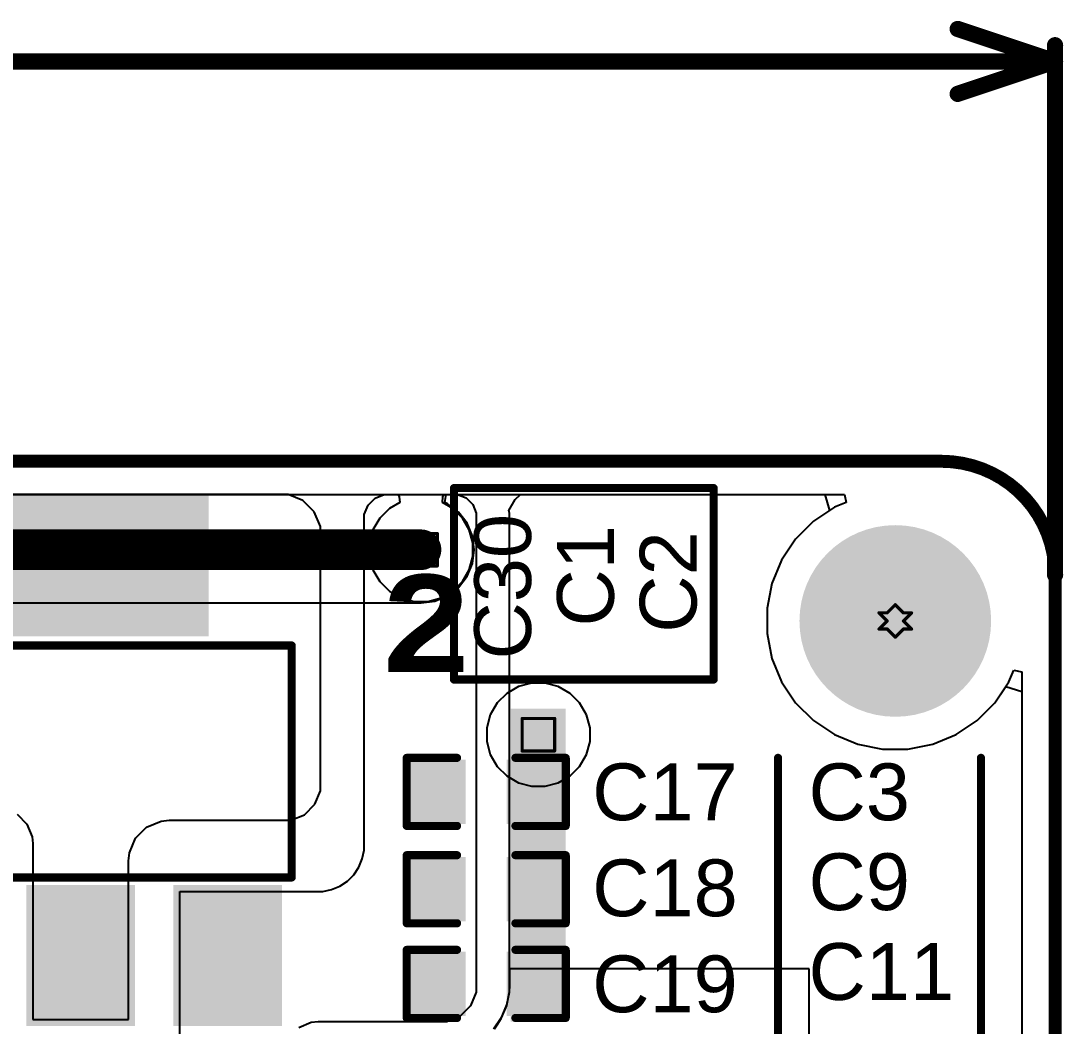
# Model space of a CAD drawing. Header units: inches. Extents: x -9 to 196, y -9 to 68.
# Drawn here: x 38.31 to 54.63, y 21.16 to 36.9 of the extents above; entities that cross this region are included whole.
import ezdxf

# ---------------------------------------------------------------- set-up
doc = ezdxf.new("R2010")
doc.units = ezdxf.units.IN
for name, color, linetype in [('Board Outline', 216, 'Continuous'), ('Bottom Layer', 5, 'Continuous'), ('Bottom Solder', 6, 'Continuous'), ('Dimension', 6, 'Continuous'), ('Drill Drawing', 1, 'Continuous'), ('Ground', 16, 'Continuous'), ('Pad Holes', 156, 'Continuous'), ('Power 3V3', 76, 'Continuous'), ('Top Layer', 1, 'Continuous'), ('Top Overlay', 2, 'Continuous'), ('Top Paste', 8, 'Continuous'), ('Top Solder', 216, 'Continuous'), ('Via Holes', 16, 'Continuous')]:
    doc.layers.add(name, color=color, linetype=linetype)
doc.styles.add('Arial', font='', dxfattribs={"height": 0.2})
doc.styles.add('Arial Black_Bold', font='', dxfattribs={"height": 0.2})
doc.styles.get('Arial').set_extended_font_data('Arial')
doc.styles.get('Arial Black_Bold').set_extended_font_data('Arial Black', bold=True)

# ---------------------------------------------------------------- blocks, each defined once
blk = doc.blocks.new('SOT__223_1')
at = {"layer": 'Top Layer'}
for points in [[(-1.9, 4.05), (1.9, 4.05), (1.9, 2.05), (-1.9, 2.05)], [(-3.05, -2.05), (-1.55, -2.05), (-1.55, -4.05), (-3.05, -4.05)], [(-0.75, -2.05), (0.75, -2.05), (0.75, -4.05), (-0.75, -4.05)], [(1.55, -2.05), (3.05, -2.05), (3.05, -4.05), (1.55, -4.05)]]:
    blk.add_hatch(color=1, dxfattribs=at).paths.add_polyline_path(points)
at = {"layer": 'Top Paste'}
for points in [[(-1.9, 4.05), (1.9, 4.05), (1.9, 2.05), (-1.9, 2.05)], [(-3.05, -2.05), (-1.55, -2.05), (-1.55, -4.05), (-3.05, -4.05)], [(-0.75, -2.05), (0.75, -2.05), (0.75, -4.05), (-0.75, -4.05)], [(1.55, -2.05), (3.05, -2.05), (3.05, -4.05), (1.55, -4.05)]]:
    blk.add_hatch(color=8, dxfattribs=at).paths.add_polyline_path(points)
at = {"layer": 'Top Solder'}
for points in [[(-2.002, 4.152), (2.002, 4.152), (2.002, 1.948), (-2.002, 1.948)], [(-3.152, -1.948), (-1.448, -1.948), (-1.448, -4.152), (-3.152, -4.152)], [(-0.852, -1.948), (0.852, -1.948), (0.852, -4.152), (-0.852, -4.152)], [(1.448, -1.948), (3.152, -1.948), (3.152, -4.152), (1.448, -4.152)]]:
    blk.add_hatch(color=216, dxfattribs=at).paths.add_polyline_path(points)
at = {"layer": 'Top Overlay'}
for points in [[(-3.302, 1.803, 0.127, 0.127, 0), (3.302, 1.803, 0.127, 0.127, 0)], [(-3.302, -1.829, 0.127, 0.127, 0), (-3.302, 1.803, 0.127, 0.127, 0)], [(3.302, -1.829, 0.127, 0.127, 0), (3.302, 1.803, 0.127, 0.127, 0)], [(-3.302, -1.829, 0.127, 0.127, 0), (3.302, -1.829, 0.127, 0.127, 0)], [(-3.353, -2.946, 0.2, 0.2, 0), (-3.226, -3.073, 0.2, 0.2, 0)], [(-3.353, -2.946, 0.2, 0.2, 0), (-3.353, -3.2, 0.2, 0.2, 0)], [(-3.353, -3.2, 0.2, 0.2, 0), (-3.226, -3.073, 0.2, 0.2, 0)]]:
    blk.add_lwpolyline(points, format="xyseb", dxfattribs=at)
for points in [[(-3.334, 1.803, 0.0635, 0.0635, 1), (-3.27, 1.803, 0.0635, 0.0635, 1)], [(-3.334, 1.803, 0.0635, 0.0635, 1), (-3.27, 1.803, 0.0635, 0.0635, 1)], [(3.27, 1.803, 0.0635, 0.0635, 1), (3.334, 1.803, 0.0635, 0.0635, 1)], [(3.27, 1.803, 0.0635, 0.0635, 1), (3.334, 1.803, 0.0635, 0.0635, 1)], [(-3.334, -1.829, 0.0635, 0.0635, 1), (-3.27, -1.829, 0.0635, 0.0635, 1)], [(-3.334, -1.829, 0.0635, 0.0635, 1), (-3.27, -1.829, 0.0635, 0.0635, 1)], [(3.27, -1.829, 0.0635, 0.0635, 1), (3.334, -1.829, 0.0635, 0.0635, 1)], [(3.27, -1.829, 0.0635, 0.0635, 1), (3.334, -1.829, 0.0635, 0.0635, 1)], [(-3.403, -2.946, 0.1, 0.1, 1), (-3.303, -2.946, 0.1, 0.1, 1)], [(-3.403, -2.946, 0.1, 0.1, 1), (-3.303, -2.946, 0.1, 0.1, 1)], [(-3.276, -3.073, 0.1, 0.1, 1), (-3.176, -3.073, 0.1, 0.1, 1)], [(-3.276, -3.073, 0.1, 0.1, 1), (-3.176, -3.073, 0.1, 0.1, 1)], [(-3.403, -3.2, 0.1, 0.1, 1), (-3.303, -3.2, 0.1, 0.1, 1)], [(-3.403, -3.2, 0.1, 0.1, 1), (-3.303, -3.2, 0.1, 0.1, 1)]]:
    blk.add_lwpolyline(points, format="xyseb", close=True, dxfattribs=at)
blk = doc.blocks.new('C___0603_45')
at = {"layer": 'Top Layer'}
for points in [[(-0.381, 0.445), (-0.381, -0.445), (-1.143, -0.445), (-1.143, 0.445)], [(1.143, 0.445), (1.143, -0.445), (0.381, -0.445), (0.381, 0.445)]]:
    blk.add_hatch(color=1, dxfattribs=at).paths.add_polyline_path(points)
at = {"layer": 'Top Paste'}
for points in [[(-0.381, 0.445), (-0.381, -0.445), (-1.143, -0.445), (-1.143, 0.445)], [(1.143, 0.445), (1.143, -0.445), (0.381, -0.445), (0.381, 0.445)]]:
    blk.add_hatch(color=8, dxfattribs=at).paths.add_polyline_path(points)
at = {"layer": 'Top Solder'}
for points in [[(-0.321, 0.504), (-0.321, -0.504), (-1.203, -0.504), (-1.203, 0.504)], [(1.203, 0.504), (1.203, -0.504), (0.321, -0.504), (0.321, 0.504)]]:
    blk.add_hatch(color=216, dxfattribs=at).paths.add_polyline_path(points)
at = {"layer": 'Top Overlay'}
for points in [[(-1.245, 0.533, 0.127, 0.127, 0), (-1.245, -0.533, 0.127, 0.127, 0)], [(-0.457, 0.533, 0.127, 0.127, 0), (-1.245, 0.533, 0.127, 0.127, 0)], [(1.245, 0.533, 0.127, 0.127, 0), (0.457, 0.533, 0.127, 0.127, 0)], [(1.245, 0.533, 0.127, 0.127, 0), (1.245, -0.533, 0.127, 0.127, 0)], [(-0.457, -0.533, 0.127, 0.127, 0), (-1.245, -0.533, 0.127, 0.127, 0)], [(1.245, -0.533, 0.127, 0.127, 0), (0.457, -0.533, 0.127, 0.127, 0)]]:
    blk.add_lwpolyline(points, format="xyseb", dxfattribs=at)
for points in [[(-1.276, 0.533, 0.0635, 0.0635, 1), (-1.213, 0.533, 0.0635, 0.0635, 1)], [(-1.276, 0.533, 0.0635, 0.0635, 1), (-1.213, 0.533, 0.0635, 0.0635, 1)], [(-0.489, 0.533, 0.0635, 0.0635, 1), (-0.425, 0.533, 0.0635, 0.0635, 1)], [(0.425, 0.533, 0.0635, 0.0635, 1), (0.489, 0.533, 0.0635, 0.0635, 1)], [(1.213, 0.533, 0.0635, 0.0635, 1), (1.276, 0.533, 0.0635, 0.0635, 1)], [(1.213, 0.533, 0.0635, 0.0635, 1), (1.276, 0.533, 0.0635, 0.0635, 1)], [(-1.276, -0.533, 0.0635, 0.0635, 1), (-1.213, -0.533, 0.0635, 0.0635, 1)], [(-1.276, -0.533, 0.0635, 0.0635, 1), (-1.213, -0.533, 0.0635, 0.0635, 1)], [(-0.489, -0.533, 0.0635, 0.0635, 1), (-0.425, -0.533, 0.0635, 0.0635, 1)], [(0.425, -0.533, 0.0635, 0.0635, 1), (0.489, -0.533, 0.0635, 0.0635, 1)], [(1.213, -0.533, 0.0635, 0.0635, 1), (1.276, -0.533, 0.0635, 0.0635, 1)], [(1.213, -0.533, 0.0635, 0.0635, 1), (1.276, -0.533, 0.0635, 0.0635, 1)]]:
    blk.add_lwpolyline(points, format="xyseb", close=True, dxfattribs=at)
blk = doc.blocks.new('C___0603_46')
at = {"layer": 'Top Layer'}
for points in [[(-0.381, 0.445), (-0.381, -0.445), (-1.143, -0.445), (-1.143, 0.445)], [(1.143, 0.445), (1.143, -0.445), (0.381, -0.445), (0.381, 0.445)]]:
    blk.add_hatch(color=1, dxfattribs=at).paths.add_polyline_path(points)
at = {"layer": 'Top Paste'}
for points in [[(-0.381, 0.445), (-0.381, -0.445), (-1.143, -0.445), (-1.143, 0.445)], [(1.143, 0.445), (1.143, -0.445), (0.381, -0.445), (0.381, 0.445)]]:
    blk.add_hatch(color=8, dxfattribs=at).paths.add_polyline_path(points)
at = {"layer": 'Top Solder'}
for points in [[(-0.321, 0.504), (-0.321, -0.504), (-1.203, -0.504), (-1.203, 0.504)], [(1.203, 0.504), (1.203, -0.504), (0.321, -0.504), (0.321, 0.504)]]:
    blk.add_hatch(color=216, dxfattribs=at).paths.add_polyline_path(points)
at = {"layer": 'Top Overlay'}
for points in [[(-1.245, 0.533, 0.127, 0.127, 0), (-1.245, -0.533, 0.127, 0.127, 0)], [(-0.457, 0.533, 0.127, 0.127, 0), (-1.245, 0.533, 0.127, 0.127, 0)], [(1.245, 0.533, 0.127, 0.127, 0), (0.457, 0.533, 0.127, 0.127, 0)], [(1.245, 0.533, 0.127, 0.127, 0), (1.245, -0.533, 0.127, 0.127, 0)], [(-0.457, -0.533, 0.127, 0.127, 0), (-1.245, -0.533, 0.127, 0.127, 0)], [(1.245, -0.533, 0.127, 0.127, 0), (0.457, -0.533, 0.127, 0.127, 0)]]:
    blk.add_lwpolyline(points, format="xyseb", dxfattribs=at)
for points in [[(-1.276, 0.533, 0.0635, 0.0635, 1), (-1.213, 0.533, 0.0635, 0.0635, 1)], [(-1.276, 0.533, 0.0635, 0.0635, 1), (-1.213, 0.533, 0.0635, 0.0635, 1)], [(-0.489, 0.533, 0.0635, 0.0635, 1), (-0.425, 0.533, 0.0635, 0.0635, 1)], [(0.425, 0.533, 0.0635, 0.0635, 1), (0.489, 0.533, 0.0635, 0.0635, 1)], [(1.213, 0.533, 0.0635, 0.0635, 1), (1.276, 0.533, 0.0635, 0.0635, 1)], [(1.213, 0.533, 0.0635, 0.0635, 1), (1.276, 0.533, 0.0635, 0.0635, 1)], [(-1.276, -0.533, 0.0635, 0.0635, 1), (-1.213, -0.533, 0.0635, 0.0635, 1)], [(-1.276, -0.533, 0.0635, 0.0635, 1), (-1.213, -0.533, 0.0635, 0.0635, 1)], [(-0.489, -0.533, 0.0635, 0.0635, 1), (-0.425, -0.533, 0.0635, 0.0635, 1)], [(0.425, -0.533, 0.0635, 0.0635, 1), (0.489, -0.533, 0.0635, 0.0635, 1)], [(1.213, -0.533, 0.0635, 0.0635, 1), (1.276, -0.533, 0.0635, 0.0635, 1)], [(1.213, -0.533, 0.0635, 0.0635, 1), (1.276, -0.533, 0.0635, 0.0635, 1)]]:
    blk.add_lwpolyline(points, format="xyseb", close=True, dxfattribs=at)
blk = doc.blocks.new('C___0603_47')
at = {"layer": 'Top Layer'}
for points in [[(-0.381, 0.445), (-0.381, -0.445), (-1.143, -0.445), (-1.143, 0.445)], [(1.143, 0.445), (1.143, -0.445), (0.381, -0.445), (0.381, 0.445)]]:
    blk.add_hatch(color=1, dxfattribs=at).paths.add_polyline_path(points)
at = {"layer": 'Top Paste'}
for points in [[(-0.381, 0.445), (-0.381, -0.445), (-1.143, -0.445), (-1.143, 0.445)], [(1.143, 0.445), (1.143, -0.445), (0.381, -0.445), (0.381, 0.445)]]:
    blk.add_hatch(color=8, dxfattribs=at).paths.add_polyline_path(points)
at = {"layer": 'Top Solder'}
for points in [[(-0.321, 0.504), (-0.321, -0.504), (-1.203, -0.504), (-1.203, 0.504)], [(1.203, 0.504), (1.203, -0.504), (0.321, -0.504), (0.321, 0.504)]]:
    blk.add_hatch(color=216, dxfattribs=at).paths.add_polyline_path(points)
at = {"layer": 'Top Overlay'}
for points in [[(-0.457, 0.533, 0.127, 0.127, 0), (-1.245, 0.533, 0.127, 0.127, 0)], [(-1.245, 0.533, 0.127, 0.127, 0), (-1.245, -0.533, 0.127, 0.127, 0)], [(1.245, 0.533, 0.127, 0.127, 0), (0.457, 0.533, 0.127, 0.127, 0)], [(1.245, 0.533, 0.127, 0.127, 0), (1.245, -0.533, 0.127, 0.127, 0)], [(-0.457, -0.533, 0.127, 0.127, 0), (-1.245, -0.533, 0.127, 0.127, 0)], [(1.245, -0.533, 0.127, 0.127, 0), (0.457, -0.533, 0.127, 0.127, 0)]]:
    blk.add_lwpolyline(points, format="xyseb", dxfattribs=at)
for points in [[(-1.276, 0.533, 0.0635, 0.0635, 1), (-1.213, 0.533, 0.0635, 0.0635, 1)], [(-1.276, 0.533, 0.0635, 0.0635, 1), (-1.213, 0.533, 0.0635, 0.0635, 1)], [(-0.489, 0.533, 0.0635, 0.0635, 1), (-0.425, 0.533, 0.0635, 0.0635, 1)], [(0.425, 0.533, 0.0635, 0.0635, 1), (0.489, 0.533, 0.0635, 0.0635, 1)], [(1.213, 0.533, 0.0635, 0.0635, 1), (1.276, 0.533, 0.0635, 0.0635, 1)], [(1.213, 0.533, 0.0635, 0.0635, 1), (1.276, 0.533, 0.0635, 0.0635, 1)], [(-1.276, -0.533, 0.0635, 0.0635, 1), (-1.213, -0.533, 0.0635, 0.0635, 1)], [(-1.276, -0.533, 0.0635, 0.0635, 1), (-1.213, -0.533, 0.0635, 0.0635, 1)], [(-0.489, -0.533, 0.0635, 0.0635, 1), (-0.425, -0.533, 0.0635, 0.0635, 1)], [(0.425, -0.533, 0.0635, 0.0635, 1), (0.489, -0.533, 0.0635, 0.0635, 1)], [(1.213, -0.533, 0.0635, 0.0635, 1), (1.276, -0.533, 0.0635, 0.0635, 1)], [(1.213, -0.533, 0.0635, 0.0635, 1), (1.276, -0.533, 0.0635, 0.0635, 1)]]:
    blk.add_lwpolyline(points, format="xyseb", close=True, dxfattribs=at)

msp = doc.modelspace()

# ---------------------------------------------------------------- hatches: boundary and pattern name
at = {"layer": 'Bottom Layer'}
h = msp.add_hatch(color=5, dxfattribs=at)
edge = h.paths.add_edge_path()
edge.add_arc((44.578, 28.615), 0.3, 0, 360)
h = msp.add_hatch(color=5, dxfattribs=at)
edge = h.paths.add_edge_path()
edge.add_arc((46.414, 25.719), 0.3, 0, 360)
at = {"layer": 'Bottom Solder'}
h = msp.add_hatch(color=6, dxfattribs=at)
edge = h.paths.add_edge_path()
edge.add_arc((52, 27.5), 0.102, 0, 360)
at = {"layer": 'Ground'}
h = msp.add_hatch(color=16, dxfattribs=at)
edge = h.paths.add_edge_path()
edge.add_arc((44.578, 28.615), 0.3, 0, 360)
h = msp.add_hatch(color=16, dxfattribs=at)
edge = h.paths.add_edge_path()
edge.add_arc((46.414, 25.719), 0.3, 0, 360)
at = {"layer": 'Pad Holes'}
h = msp.add_hatch(color=7, dxfattribs=at)
edge = h.paths.add_edge_path()
edge.add_arc((52, 27.5), 1.5, 0, 360)
at = {"layer": 'Power 3V3'}
h = msp.add_hatch(color=76, dxfattribs=at)
edge = h.paths.add_edge_path()
edge.add_arc((44.578, 28.615), 0.3, 0, 360)
h = msp.add_hatch(color=76, dxfattribs=at)
edge = h.paths.add_edge_path()
edge.add_arc((46.414, 25.719), 0.3, 0, 360)
at = {"layer": 'Top Layer'}
h = msp.add_hatch(color=1, dxfattribs=at)
edge = h.paths.add_edge_path()
edge.add_arc((44.578, 28.615), 0.3, 0, 360)
msp.add_hatch(color=1, dxfattribs=at).paths.add_polyline_path([(45.979, 21.224), (46.843, 21.224), (46.843, 26.126), (45.979, 26.126)])
h = msp.add_hatch(color=1, dxfattribs=at)
edge = h.paths.add_edge_path()
edge.add_arc((46.414, 25.719), 0.3, 0, 360)
at = {"layer": 'Top Solder'}
h = msp.add_hatch(color=216, dxfattribs=at)
edge = h.paths.add_edge_path()
edge.add_arc((52, 27.5), 0.102, 0, 360)
at = {"layer": 'Via Holes'}
h = msp.add_hatch(color=7, dxfattribs=at)
edge = h.paths.add_edge_path()
edge.add_arc((44.578, 28.615), 0.15, 0, 360)
h = msp.add_hatch(color=7, dxfattribs=at)
edge = h.paths.add_edge_path()
edge.add_arc((46.414, 25.719), 0.15, 0, 360)

# ---------------------------------------------------------------- linework, layer by layer
at = {"layer": 'Board Outline'}
for points in [[(-0.722, 30, 0.203, 0.203, 0), (52.722, 30, 0.203, 0.203, 0)], [(52.722, 30, 0.203, 0.203, -0.414214), (54.5, 28.222, 0.203, 0.203, 0)], [(54.5, -0.722, 0.203, 0.203, 0), (54.5, 28.222, 0.203, 0.203, 0)]]:
    msp.add_lwpolyline(points, format="xyseb", dxfattribs=at)
for points in [[(52.671, 30, 0.102, 0.102, 1), (52.773, 30, 0.102, 0.102, 1)], [(52.671, 30, 0.102, 0.102, 1), (52.773, 30, 0.102, 0.102, 1)], [(54.449, 28.222, 0.102, 0.102, 1), (54.551, 28.222, 0.102, 0.102, 1)], [(54.449, 28.222, 0.102, 0.102, 1), (54.551, 28.222, 0.102, 0.102, 1)]]:
    msp.add_lwpolyline(points, format="xyseb", close=True, dxfattribs=at)
at = {"layer": 'Bottom Layer'}
for p, q in [((30.507, 29.482), (44.222, 29.482)), ((44.222, 29.482), (44.237, 29.443)), ((44.237, 29.443), (44.244, 29.355)), ((44.912, 29.355), (44.919, 29.443)), ((44.919, 29.443), (44.934, 29.482)), ((44.934, 29.482), (51.206, 29.482)), ((51.206, 29.482), (51.231, 29.355)), ((44.082, 29.262), (43.931, 29.111)), ((44.244, 29.355), (44.082, 29.262)), ((45.074, 29.262), (44.912, 29.355)), ((45.224, 29.111), (45.074, 29.262)), ((51.049, 29.279), (50.72, 29.06)), ((51.231, 29.355), (51.049, 29.279)), ((43.931, 29.111), (43.825, 28.927)), ((45.331, 28.927), (45.224, 29.111)), ((50.72, 29.06), (50.44, 28.78)), ((43.825, 28.927), (43.77, 28.721)), ((45.386, 28.721), (45.331, 28.927)), ((43.77, 28.721), (43.77, 28.509)), ((45.386, 28.509), (45.386, 28.721)), ((50.44, 28.78), (50.221, 28.451)), ((43.77, 28.509), (43.825, 28.303)), ((45.331, 28.303), (45.386, 28.509)), ((50.221, 28.451), (50.069, 28.086)), ((43.825, 28.303), (43.931, 28.119)), ((45.224, 28.119), (45.331, 28.303)), ((43.931, 28.119), (44.082, 27.968)), ((45.074, 27.968), (45.224, 28.119)), ((50.069, 28.086), (49.992, 27.698)), ((44.082, 27.968), (44.266, 27.862)), ((44.89, 27.862), (45.074, 27.968)), ((44.266, 27.862), (44.471, 27.807)), ((44.471, 27.807), (44.684, 27.807)), ((44.684, 27.807), (44.89, 27.862)), ((49.992, 27.698), (49.992, 27.302)), ((49.992, 27.302), (50.069, 26.914)), ((50.069, 26.914), (50.221, 26.549)), ((53.779, 26.549), (53.855, 26.731)), ((53.855, 26.731), (53.982, 26.706)), ((53.982, 26.706), (53.982, 17.593)), ((50.221, 26.549), (50.44, 26.22)), ((53.56, 26.22), (53.779, 26.549)), ((50.44, 26.22), (50.72, 25.94)), ((53.28, 25.94), (53.56, 26.22)), ((50.72, 25.94), (51.049, 25.721)), ((52.951, 25.721), (53.28, 25.94)), ((51.049, 25.721), (51.414, 25.569)), ((52.586, 25.569), (52.951, 25.721)), ((51.414, 25.569), (51.802, 25.492)), ((51.802, 25.492), (52.198, 25.492)), ((52.198, 25.492), (52.586, 25.569))]:
    msp.add_line(p, q, dxfattribs=at)
at = {"layer": 'Dimension'}
for points in [[(52.976, 36.768, 0.254, 0.254, 0), (54.5, 36.26, 0.254, 0.254, 0)], [(54.5, 28.222, 0.254, 0.254, 0), (54.5, 36.514, 0.254, 0.254, 0)], [(30.951, 36.26, 0.254, 0.254, 0), (54.5, 36.26, 0.254, 0.254, 0)], [(52.976, 35.752, 0.254, 0.254, 0), (54.5, 36.26, 0.254, 0.254, 0)]]:
    msp.add_lwpolyline(points, format="xyseb", dxfattribs=at)
for points in [[(52.913, 36.768, 0.127, 0.127, 1), (53.04, 36.768, 0.127, 0.127, 1)], [(54.437, 36.514, 0.127, 0.127, 1), (54.564, 36.514, 0.127, 0.127, 1)], [(54.437, 36.26, 0.127, 0.127, 1), (54.564, 36.26, 0.127, 0.127, 1)], [(54.437, 36.26, 0.127, 0.127, 1), (54.564, 36.26, 0.127, 0.127, 1)], [(54.437, 36.26, 0.127, 0.127, 1), (54.564, 36.26, 0.127, 0.127, 1)], [(52.913, 35.752, 0.127, 0.127, 1), (53.04, 35.752, 0.127, 0.127, 1)], [(54.437, 28.222, 0.127, 0.127, 1), (54.564, 28.222, 0.127, 0.127, 1)]]:
    msp.add_lwpolyline(points, format="xyseb", close=True, dxfattribs=at)
at = {"layer": 'Drill Drawing'}
for points in [[(44.324, 28.869, 0.0508, 0.0508, 0), (44.832, 28.869, 0.0508, 0.0508, 0)], [(44.324, 28.361, 0.0508, 0.0508, 0), (44.324, 28.869, 0.0508, 0.0508, 0)], [(44.832, 28.361, 0.0508, 0.0508, 0), (44.832, 28.869, 0.0508, 0.0508, 0)], [(44.324, 28.361, 0.0508, 0.0508, 0), (44.832, 28.361, 0.0508, 0.0508, 0)], [(51.873, 27.627, 0.0508, 0.0508, 0), (52, 27.754, 0.0508, 0.0508, 0)], [(52, 27.754, 0.0508, 0.0508, 0), (52.127, 27.627, 0.0508, 0.0508, 0)], [(51.746, 27.627, 0.0508, 0.0508, 0), (51.873, 27.5, 0.0508, 0.0508, 0)], [(51.746, 27.627, 0.0508, 0.0508, 0), (51.873, 27.627, 0.0508, 0.0508, 0)], [(52.127, 27.627, 0.0508, 0.0508, 0), (52.254, 27.627, 0.0508, 0.0508, 0)], [(52.127, 27.5, 0.0508, 0.0508, 0), (52.254, 27.627, 0.0508, 0.0508, 0)], [(51.746, 27.373, 0.0508, 0.0508, 0), (51.873, 27.5, 0.0508, 0.0508, 0)], [(52.127, 27.5, 0.0508, 0.0508, 0), (52.254, 27.373, 0.0508, 0.0508, 0)], [(51.746, 27.373, 0.0508, 0.0508, 0), (51.873, 27.373, 0.0508, 0.0508, 0)], [(51.873, 27.373, 0.0508, 0.0508, 0), (52, 27.246, 0.0508, 0.0508, 0)], [(52, 27.246, 0.0508, 0.0508, 0), (52.127, 27.373, 0.0508, 0.0508, 0)], [(52.127, 27.373, 0.0508, 0.0508, 0), (52.254, 27.373, 0.0508, 0.0508, 0)], [(46.16, 25.973, 0.0508, 0.0508, 0), (46.668, 25.973, 0.0508, 0.0508, 0)], [(46.16, 25.465, 0.0508, 0.0508, 0), (46.16, 25.973, 0.0508, 0.0508, 0)], [(46.668, 25.465, 0.0508, 0.0508, 0), (46.668, 25.973, 0.0508, 0.0508, 0)], [(46.16, 25.465, 0.0508, 0.0508, 0), (46.668, 25.465, 0.0508, 0.0508, 0)]]:
    msp.add_lwpolyline(points, format="xyseb", dxfattribs=at)
for points in [[(44.311, 28.869, 0.0254, 0.0254, 1), (44.336, 28.869, 0.0254, 0.0254, 1)], [(44.311, 28.869, 0.0254, 0.0254, 1), (44.336, 28.869, 0.0254, 0.0254, 1)], [(44.819, 28.869, 0.0254, 0.0254, 1), (44.844, 28.869, 0.0254, 0.0254, 1)], [(44.819, 28.869, 0.0254, 0.0254, 1), (44.844, 28.869, 0.0254, 0.0254, 1)], [(44.311, 28.361, 0.0254, 0.0254, 1), (44.336, 28.361, 0.0254, 0.0254, 1)], [(44.311, 28.361, 0.0254, 0.0254, 1), (44.336, 28.361, 0.0254, 0.0254, 1)], [(44.819, 28.361, 0.0254, 0.0254, 1), (44.844, 28.361, 0.0254, 0.0254, 1)], [(44.819, 28.361, 0.0254, 0.0254, 1), (44.844, 28.361, 0.0254, 0.0254, 1)], [(51.987, 27.754, 0.0254, 0.0254, 1), (52.013, 27.754, 0.0254, 0.0254, 1)], [(51.987, 27.754, 0.0254, 0.0254, 1), (52.013, 27.754, 0.0254, 0.0254, 1)], [(51.733, 27.627, 0.0254, 0.0254, 1), (51.759, 27.627, 0.0254, 0.0254, 1)], [(51.733, 27.627, 0.0254, 0.0254, 1), (51.759, 27.627, 0.0254, 0.0254, 1)], [(51.86, 27.627, 0.0254, 0.0254, 1), (51.886, 27.627, 0.0254, 0.0254, 1)], [(51.86, 27.627, 0.0254, 0.0254, 1), (51.886, 27.627, 0.0254, 0.0254, 1)], [(52.114, 27.627, 0.0254, 0.0254, 1), (52.14, 27.627, 0.0254, 0.0254, 1)], [(52.114, 27.627, 0.0254, 0.0254, 1), (52.14, 27.627, 0.0254, 0.0254, 1)], [(52.241, 27.627, 0.0254, 0.0254, 1), (52.267, 27.627, 0.0254, 0.0254, 1)], [(52.241, 27.627, 0.0254, 0.0254, 1), (52.267, 27.627, 0.0254, 0.0254, 1)], [(51.86, 27.5, 0.0254, 0.0254, 1), (51.886, 27.5, 0.0254, 0.0254, 1)], [(51.86, 27.5, 0.0254, 0.0254, 1), (51.886, 27.5, 0.0254, 0.0254, 1)], [(52.114, 27.5, 0.0254, 0.0254, 1), (52.14, 27.5, 0.0254, 0.0254, 1)], [(52.114, 27.5, 0.0254, 0.0254, 1), (52.14, 27.5, 0.0254, 0.0254, 1)], [(51.733, 27.373, 0.0254, 0.0254, 1), (51.759, 27.373, 0.0254, 0.0254, 1)], [(51.733, 27.373, 0.0254, 0.0254, 1), (51.759, 27.373, 0.0254, 0.0254, 1)], [(51.86, 27.373, 0.0254, 0.0254, 1), (51.886, 27.373, 0.0254, 0.0254, 1)], [(51.86, 27.373, 0.0254, 0.0254, 1), (51.886, 27.373, 0.0254, 0.0254, 1)], [(51.987, 27.246, 0.0254, 0.0254, 1), (52.013, 27.246, 0.0254, 0.0254, 1)], [(51.987, 27.246, 0.0254, 0.0254, 1), (52.013, 27.246, 0.0254, 0.0254, 1)], [(52.114, 27.373, 0.0254, 0.0254, 1), (52.14, 27.373, 0.0254, 0.0254, 1)], [(52.114, 27.373, 0.0254, 0.0254, 1), (52.14, 27.373, 0.0254, 0.0254, 1)], [(52.241, 27.373, 0.0254, 0.0254, 1), (52.267, 27.373, 0.0254, 0.0254, 1)], [(52.241, 27.373, 0.0254, 0.0254, 1), (52.267, 27.373, 0.0254, 0.0254, 1)], [(46.147, 25.973, 0.0254, 0.0254, 1), (46.173, 25.973, 0.0254, 0.0254, 1)], [(46.147, 25.973, 0.0254, 0.0254, 1), (46.173, 25.973, 0.0254, 0.0254, 1)], [(46.655, 25.973, 0.0254, 0.0254, 1), (46.681, 25.973, 0.0254, 0.0254, 1)], [(46.655, 25.973, 0.0254, 0.0254, 1), (46.681, 25.973, 0.0254, 0.0254, 1)], [(46.147, 25.465, 0.0254, 0.0254, 1), (46.173, 25.465, 0.0254, 0.0254, 1)], [(46.147, 25.465, 0.0254, 0.0254, 1), (46.173, 25.465, 0.0254, 0.0254, 1)], [(46.655, 25.465, 0.0254, 0.0254, 1), (46.681, 25.465, 0.0254, 0.0254, 1)], [(46.655, 25.465, 0.0254, 0.0254, 1), (46.681, 25.465, 0.0254, 0.0254, 1)]]:
    msp.add_lwpolyline(points, format="xyseb", close=True, dxfattribs=at)
at = {"layer": 'Ground'}
for p, q in [((30.507, 29.482), (44.222, 29.482)), ((44.222, 29.482), (44.237, 29.443)), ((44.237, 29.443), (44.244, 29.355)), ((44.912, 29.355), (44.919, 29.443)), ((44.919, 29.443), (44.934, 29.482)), ((44.934, 29.482), (51.206, 29.482)), ((51.206, 29.482), (51.231, 29.355)), ((44.082, 29.262), (43.931, 29.111)), ((44.244, 29.355), (44.082, 29.262)), ((45.074, 29.262), (44.912, 29.355)), ((45.224, 29.111), (45.074, 29.262)), ((51.049, 29.279), (50.72, 29.06)), ((51.231, 29.355), (51.049, 29.279)), ((43.931, 29.111), (43.825, 28.927)), ((45.331, 28.927), (45.224, 29.111)), ((50.72, 29.06), (50.44, 28.78)), ((43.825, 28.927), (43.77, 28.721)), ((45.386, 28.721), (45.331, 28.927)), ((43.77, 28.721), (43.77, 28.509)), ((45.386, 28.509), (45.386, 28.721)), ((50.44, 28.78), (50.221, 28.451)), ((43.77, 28.509), (43.825, 28.303)), ((45.331, 28.303), (45.386, 28.509)), ((50.221, 28.451), (50.069, 28.086)), ((43.825, 28.303), (43.931, 28.119)), ((45.224, 28.119), (45.331, 28.303)), ((43.931, 28.119), (44.082, 27.968)), ((45.074, 27.968), (45.224, 28.119)), ((50.069, 28.086), (49.992, 27.698)), ((44.082, 27.968), (44.266, 27.862)), ((44.89, 27.862), (45.074, 27.968)), ((44.266, 27.862), (44.471, 27.807)), ((44.471, 27.807), (44.684, 27.807)), ((44.684, 27.807), (44.89, 27.862)), ((49.992, 27.698), (49.992, 27.302)), ((49.992, 27.302), (50.069, 26.914)), ((50.069, 26.914), (50.221, 26.549)), ((53.779, 26.549), (53.855, 26.731)), ((53.855, 26.731), (53.982, 26.706)), ((53.982, 26.706), (53.982, 17.593)), ((50.221, 26.549), (50.44, 26.22)), ((53.56, 26.22), (53.779, 26.549)), ((50.44, 26.22), (50.72, 25.94)), ((53.28, 25.94), (53.56, 26.22)), ((50.72, 25.94), (51.049, 25.721)), ((52.951, 25.721), (53.28, 25.94)), ((51.049, 25.721), (51.414, 25.569)), ((52.586, 25.569), (52.951, 25.721)), ((51.414, 25.569), (51.802, 25.492)), ((51.802, 25.492), (52.198, 25.492)), ((52.198, 25.492), (52.586, 25.569))]:
    msp.add_line(p, q, dxfattribs=at)
at = {"layer": 'Power 3V3'}
for p, q in [((44.948, 29.355), (44.973, 29.482)), ((44.973, 29.482), (51.206, 29.482)), ((51.206, 29.482), (51.231, 29.355)), ((44.994, 29.336), (44.948, 29.355)), ((45.166, 29.204), (44.994, 29.336)), ((45.299, 29.031), (45.166, 29.204)), ((51.049, 29.279), (50.72, 29.06)), ((51.231, 29.355), (51.049, 29.279)), ((50.72, 29.06), (50.44, 28.78)), ((45.382, 28.83), (45.299, 29.031)), ((45.41, 28.615), (45.382, 28.83)), ((50.44, 28.78), (50.221, 28.451)), ((45.382, 28.399), (45.41, 28.615)), ((45.299, 28.199), (45.382, 28.399)), ((50.221, 28.451), (50.069, 28.086)), ((45.166, 28.026), (45.299, 28.199)), ((50.069, 28.086), (49.992, 27.698)), ((44.994, 27.894), (45.166, 28.026)), ((30.168, 27.782), (44.578, 27.782)), ((44.578, 27.782), (44.793, 27.811)), ((44.793, 27.811), (44.994, 27.894)), ((49.992, 27.698), (49.992, 27.302)), ((49.992, 27.302), (50.069, 26.914)), ((50.069, 26.914), (50.221, 26.549)), ((53.779, 26.549), (53.855, 26.731)), ((53.855, 26.731), (53.982, 26.706)), ((53.982, 26.706), (53.982, 17.593)), ((46.102, 26.472), (45.918, 26.366)), ((46.307, 26.527), (46.102, 26.472)), ((46.52, 26.527), (46.307, 26.527)), ((46.726, 26.472), (46.52, 26.527)), ((46.91, 26.366), (46.726, 26.472)), ((50.221, 26.549), (50.44, 26.22)), ((53.56, 26.22), (53.779, 26.549)), ((45.918, 26.366), (45.767, 26.216)), ((47.06, 26.216), (46.91, 26.366)), ((45.767, 26.216), (45.661, 26.031)), ((47.167, 26.031), (47.06, 26.216)), ((50.44, 26.22), (50.72, 25.94)), ((53.28, 25.94), (53.56, 26.22)), ((45.661, 26.031), (45.606, 25.826)), ((47.222, 25.826), (47.167, 26.031)), ((50.72, 25.94), (51.049, 25.721)), ((52.951, 25.721), (53.28, 25.94)), ((45.606, 25.826), (45.606, 25.613)), ((47.222, 25.613), (47.222, 25.826)), ((45.606, 25.613), (45.661, 25.408)), ((47.167, 25.408), (47.222, 25.613)), ((51.049, 25.721), (51.414, 25.569)), ((52.586, 25.569), (52.951, 25.721)), ((51.414, 25.569), (51.802, 25.492)), ((51.802, 25.492), (52.198, 25.492)), ((52.198, 25.492), (52.586, 25.569)), ((45.661, 25.408), (45.767, 25.223)), ((47.06, 25.223), (47.167, 25.408)), ((45.767, 25.223), (45.918, 25.073)), ((46.91, 25.073), (47.06, 25.223)), ((45.918, 25.073), (46.102, 24.966)), ((46.102, 24.966), (46.307, 24.911)), ((46.52, 24.911), (46.726, 24.966)), ((46.726, 24.966), (46.91, 25.073)), ((46.307, 24.911), (46.52, 24.911))]:
    msp.add_line(p, q, dxfattribs=at)
msp.add_lwpolyline([(30.168, 28.615, 0.635, 0.635, 0), (44.578, 28.615, 0.635, 0.635, 0)], format="xyseb", dxfattribs=at)
msp.add_lwpolyline([(44.419, 28.615, 0.318, 0.318, 1), (44.736, 28.615, 0.318, 0.318, 1)], format="xyseb", close=True, dxfattribs=at)
at = {"layer": 'Top Layer'}
for p, q in [((42.375, 29.482), (34.152, 29.482)), ((42.499, 29.482), (42.375, 29.482)), ((42.375, 29.482), (42.375, 29.482)), ((42.73, 29.387), (42.499, 29.482)), ((42.907, 29.21), (42.73, 29.387)), ((43.748, 29.312), (43.858, 29.422)), ((43.858, 29.422), (44.002, 29.482)), ((44.002, 29.482), (44.08, 29.482)), ((44.08, 29.482), (44.08, 29.482)), ((44.08, 29.482), (45.074, 29.482)), ((45.074, 29.482), (45.147, 29.482)), ((45.147, 29.482), (45.282, 29.426)), ((45.282, 29.426), (45.386, 29.322)), ((45.952, 29.228), (46.052, 29.403)), ((46.052, 29.403), (46.136, 29.48)), ((46.136, 29.48), (46.14, 29.482)), ((46.14, 29.482), (50.895, 29.482)), ((50.895, 29.482), (50.972, 29.228)), ((43.002, 28.979), (42.907, 29.21)), ((43.688, 29.168), (43.748, 29.312)), ((45.386, 29.322), (45.442, 29.187)), ((45.96, 29.187), (45.952, 29.228)), ((50.972, 29.228), (50.72, 29.06)), ((43.688, 29.09), (43.688, 29.168)), ((43.688, 23.983), (43.688, 29.09)), ((45.442, 29.187), (45.442, 29.114)), ((45.442, 29.114), (45.442, 29.114)), ((45.442, 29.114), (45.442, 21.801)), ((45.96, 29.114), (45.96, 29.187)), ((45.96, 29.187), (45.96, 29.187)), ((45.96, 29.187), (45.96, 29.187)), ((45.96, 21.801), (45.96, 29.114)), ((45.96, 29.114), (45.96, 29.114)), ((50.72, 29.06), (50.44, 28.78)), ((43.002, 28.854), (43.002, 28.979)), ((43.002, 24.957), (43.002, 28.854)), ((50.44, 28.78), (50.221, 28.451)), ((50.221, 28.451), (50.069, 28.086)), ((50.069, 28.086), (49.992, 27.698)), ((49.992, 27.698), (49.992, 27.302)), ((49.992, 27.302), (50.069, 26.914)), ((50.069, 26.914), (50.221, 26.549)), ((50.221, 26.549), (50.44, 26.22)), ((53.56, 26.22), (53.728, 26.472)), ((53.728, 26.472), (53.982, 26.395)), ((53.982, 26.395), (53.982, 17.978)), ((50.44, 26.22), (50.72, 25.94)), ((53.28, 25.94), (53.56, 26.22)), ((50.72, 25.94), (51.049, 25.721)), ((52.951, 25.721), (53.28, 25.94)), ((51.049, 25.721), (51.414, 25.569)), ((52.586, 25.569), (52.951, 25.721)), ((51.414, 25.569), (51.802, 25.492)), ((51.802, 25.492), (52.198, 25.492)), ((52.198, 25.492), (52.586, 25.569)), ((42.914, 24.63), (43.002, 24.842)), ((43.002, 24.842), (43.002, 24.957)), ((43.002, 24.957), (43.002, 24.957)), ((38.255, 24.474), (38.408, 24.321)), ((42.752, 24.467), (42.914, 24.63)), ((38.408, 24.321), (38.49, 24.122)), ((40.283, 24.272), (40.512, 24.367)), ((40.512, 24.367), (40.636, 24.379)), ((40.636, 24.379), (40.636, 24.379)), ((40.636, 24.379), (42.424, 24.379)), ((42.424, 24.379), (42.539, 24.379)), ((42.539, 24.379), (42.752, 24.467)), ((40.108, 24.097), (40.283, 24.272)), ((38.49, 24.122), (38.501, 24.014)), ((38.501, 24.014), (38.501, 24.014)), ((38.501, 24.014), (38.501, 21.263)), ((40.013, 23.868), (40.108, 24.097)), ((43.685, 23.912), (43.688, 23.983)), ((43.688, 23.983), (43.688, 23.983)), ((40.001, 23.744), (40.013, 23.868)), ((43.657, 23.774), (43.685, 23.912)), ((40.001, 21.263), (40.001, 23.744)), ((43.603, 23.643), (43.657, 23.774)), ((43.425, 23.426), (43.525, 23.526)), ((43.525, 23.526), (43.603, 23.643)), ((43.177, 23.294), (43.308, 23.348)), ((43.308, 23.348), (43.425, 23.426)), ((40.801, 18.64), (40.801, 23.263)), ((40.801, 23.263), (42.968, 23.263)), ((42.968, 23.263), (43.039, 23.266)), ((43.039, 23.266), (43.177, 23.294)), ((50.652, 22.056), (45.96, 22.056)), ((45.96, 22.056), (45.96, 21.795)), ((50.652, 17.769), (50.652, 22.056)), ((45.442, 21.801), (45.442, 21.686)), ((45.96, 21.795), (45.955, 21.689)), ((45.96, 21.686), (45.96, 21.801)), ((45.442, 21.686), (45.354, 21.474)), ((45.955, 21.689), (45.913, 21.481)), ((45.92, 21.488), (45.94, 21.588)), ((45.94, 21.588), (45.96, 21.686)), ((45.96, 21.686), (45.96, 21.686)), ((45.96, 21.686), (45.96, 21.686)), ((45.354, 21.474), (45.191, 21.311)), ((45.832, 21.276), (45.92, 21.488)), ((45.913, 21.481), (45.832, 21.285)), ((45.92, 21.488), (45.92, 21.488)), ((45.92, 21.488), (45.92, 21.488)), ((38.501, 21.263), (40.001, 21.263)), ((42.86, 21.213), (42.665, 21.132)), ((42.966, 21.224), (42.86, 21.213)), ((44.864, 21.224), (42.966, 21.224)), ((44.979, 21.224), (44.864, 21.224)), ((44.864, 21.224), (44.864, 21.224)), ((45.191, 21.311), (44.979, 21.224)), ((45.832, 21.285), (45.714, 21.108)), ((45.779, 21.195), (45.832, 21.276)), ((45.832, 21.276), (45.832, 21.276)), ((45.832, 21.276), (45.832, 21.276)), ((45.725, 21.116), (45.779, 21.195))]:
    msp.add_line(p, q, dxfattribs=at)
at = {"layer": 'Top Overlay'}
for points in [[(45.093, 26.583, 0.127, 0.127, 0), (45.093, 29.58, 0.127, 0.127, 0)], [(45.093, 29.58, 0.127, 0.127, 0), (49.157, 29.58, 0.127, 0.127, 0)], [(49.157, 26.583, 0.127, 0.127, 0), (49.157, 29.58, 0.127, 0.127, 0)], [(45.093, 26.583, 0.127, 0.127, 0), (49.157, 26.583, 0.127, 0.127, 0)], [(50.165, 18.381, 0.127, 0.127, 0), (50.165, 25.357, 0.127, 0.127, 0)], [(53.34, 18.381, 0.127, 0.127, 0), (53.34, 25.357, 0.127, 0.127, 0)]]:
    msp.add_lwpolyline(points, format="xyseb", dxfattribs=at)
for points in [[(45.061, 29.58, 0.0635, 0.0635, 1), (45.125, 29.58, 0.0635, 0.0635, 1)], [(45.061, 29.58, 0.0635, 0.0635, 1), (45.125, 29.58, 0.0635, 0.0635, 1)], [(49.125, 29.58, 0.0635, 0.0635, 1), (49.189, 29.58, 0.0635, 0.0635, 1)], [(49.125, 29.58, 0.0635, 0.0635, 1), (49.189, 29.58, 0.0635, 0.0635, 1)], [(45.061, 26.583, 0.0635, 0.0635, 1), (45.125, 26.583, 0.0635, 0.0635, 1)], [(45.061, 26.583, 0.0635, 0.0635, 1), (45.125, 26.583, 0.0635, 0.0635, 1)], [(49.125, 26.583, 0.0635, 0.0635, 1), (49.189, 26.583, 0.0635, 0.0635, 1)], [(49.125, 26.583, 0.0635, 0.0635, 1), (49.189, 26.583, 0.0635, 0.0635, 1)], [(50.133, 25.357, 0.0635, 0.0635, 1), (50.197, 25.357, 0.0635, 0.0635, 1)], [(53.308, 25.357, 0.0635, 0.0635, 1), (53.372, 25.357, 0.0635, 0.0635, 1)]]:
    msp.add_lwpolyline(points, format="xyseb", close=True, dxfattribs=at)

# ---------------------------------------------------------------- block references
msp.add_blockref('SOT__223_1', (39.251, 25.313))
at = {"rotation": 180}
for name, p in [('C___0603_47', (45.598, 24.824)), ('C___0603_46', (45.598, 23.3)), ('C___0603_45', (45.598, 21.818))]:
    msp.add_blockref(name, p, dxfattribs=at)

# ---------------------------------------------------------------- texts
at = {"layer": 'Top Overlay', "style": 'Arial'}
for s, p in [('C30', (46.299, 26.897)), ('C1', (47.595, 27.413)), ('C2', (48.89, 27.316))]:
    msp.add_text(s, height=0.889, rotation=90, dxfattribs=at).set_placement(p)
at = {"layer": 'Top Overlay'}
for s, height, style, p in [('2', 1.524, 'Arial Black_Bold', (43.981, 26.699)), ('C17', 0.889, 'Arial', (47.256, 24.38)), ('C3', 0.889, 'Arial', (50.642, 24.38)), ('C9', 0.889, 'Arial', (50.642, 22.973)), ('C18', 0.889, 'Arial', (47.256, 22.877)), ('C11', 0.889, 'Arial', (50.642, 21.567)), ('C19', 0.889, 'Arial', (47.256, 21.374))]:
    msp.add_text(s, height=height, dxfattribs=dict(at, style=style)).set_placement(p)

doc.saveas('drawing.dxf')
